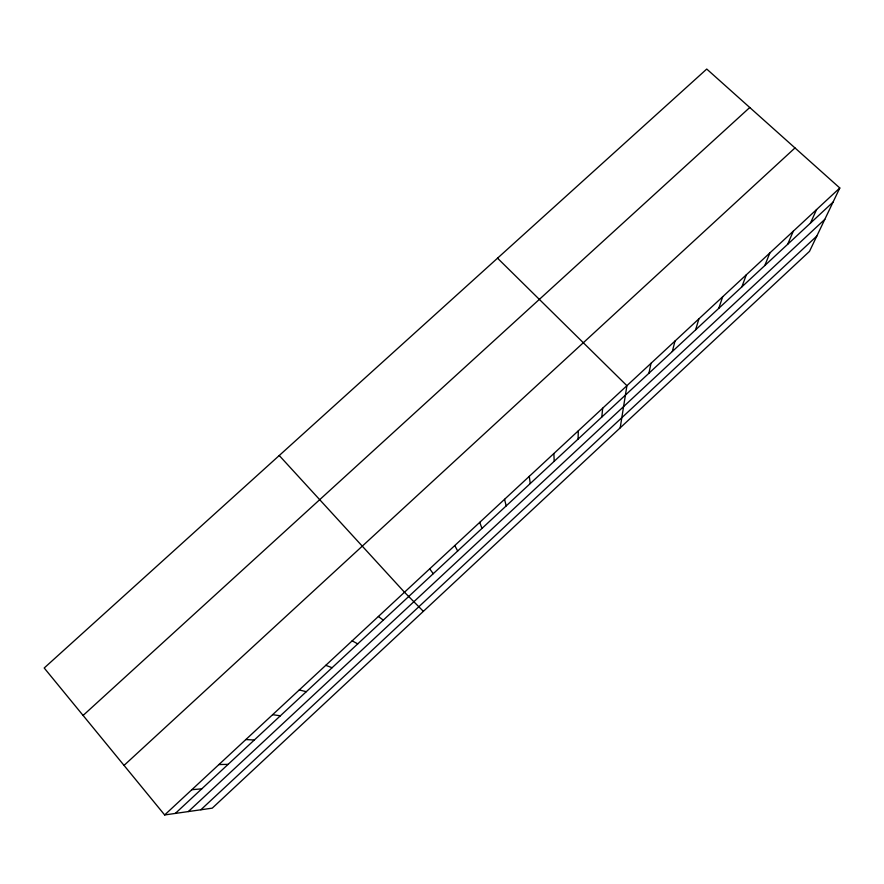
<?xml version="1.0" encoding="UTF-8"?>
<svg xmlns="http://www.w3.org/2000/svg" width="884" height="884" viewBox="0 0 884 884"><rect width="100%" height="100%" fill="white"/><g stroke="black" fill="none" stroke-linecap="round" stroke-linejoin="round"><path stroke-width="1.33" d="M578.059 439.105L578.335 430.806M601.794 417.049L602.678 408.198M620.192 427.845L626.911 385.689L497.537 258.183M648.922 373.247L651.022 363.302M672.315 351.501L675.022 341.014M695.609 329.854L698.901 318.837M718.78 308.317L722.67 296.77M741.853 286.88L746.317 274.802M764.815 265.531L769.854 252.946M787.666 244.293L793.279 231.199M810.418 223.155L816.595 209.541M839.8 187.994L809.512 251.354L212.248 808.153L164.656 814.949L44.2 667.995L706.747 69.051L839.8 187.994L164.656 814.949M200.856 809.777L816.805 236.094M175.319 813.424L833.059 202.105M188.325 811.567L824.794 219.387M124.036 765.4L794.992 147.937M83.096 715.443L749.765 107.505M191.861 789.688L201.784 788.837M218.923 764.561L228.105 764.362M245.851 739.554L254.294 740.019M272.637 714.681L280.361 715.797M299.278 689.94L306.284 691.697M325.787 665.332L332.086 667.729M352.152 640.834L357.755 643.872M378.385 616.479L383.291 620.126M423.37 611.341L404.485 592.236L279.245 455.514M429.69 568.832L433.248 573.694M454.774 545.55L457.68 550.997M479.725 522.367L481.99 528.4M504.565 499.305L506.178 505.924M529.273 476.365L530.256 483.537M553.859 453.525L554.213 461.271"/></g></svg>
